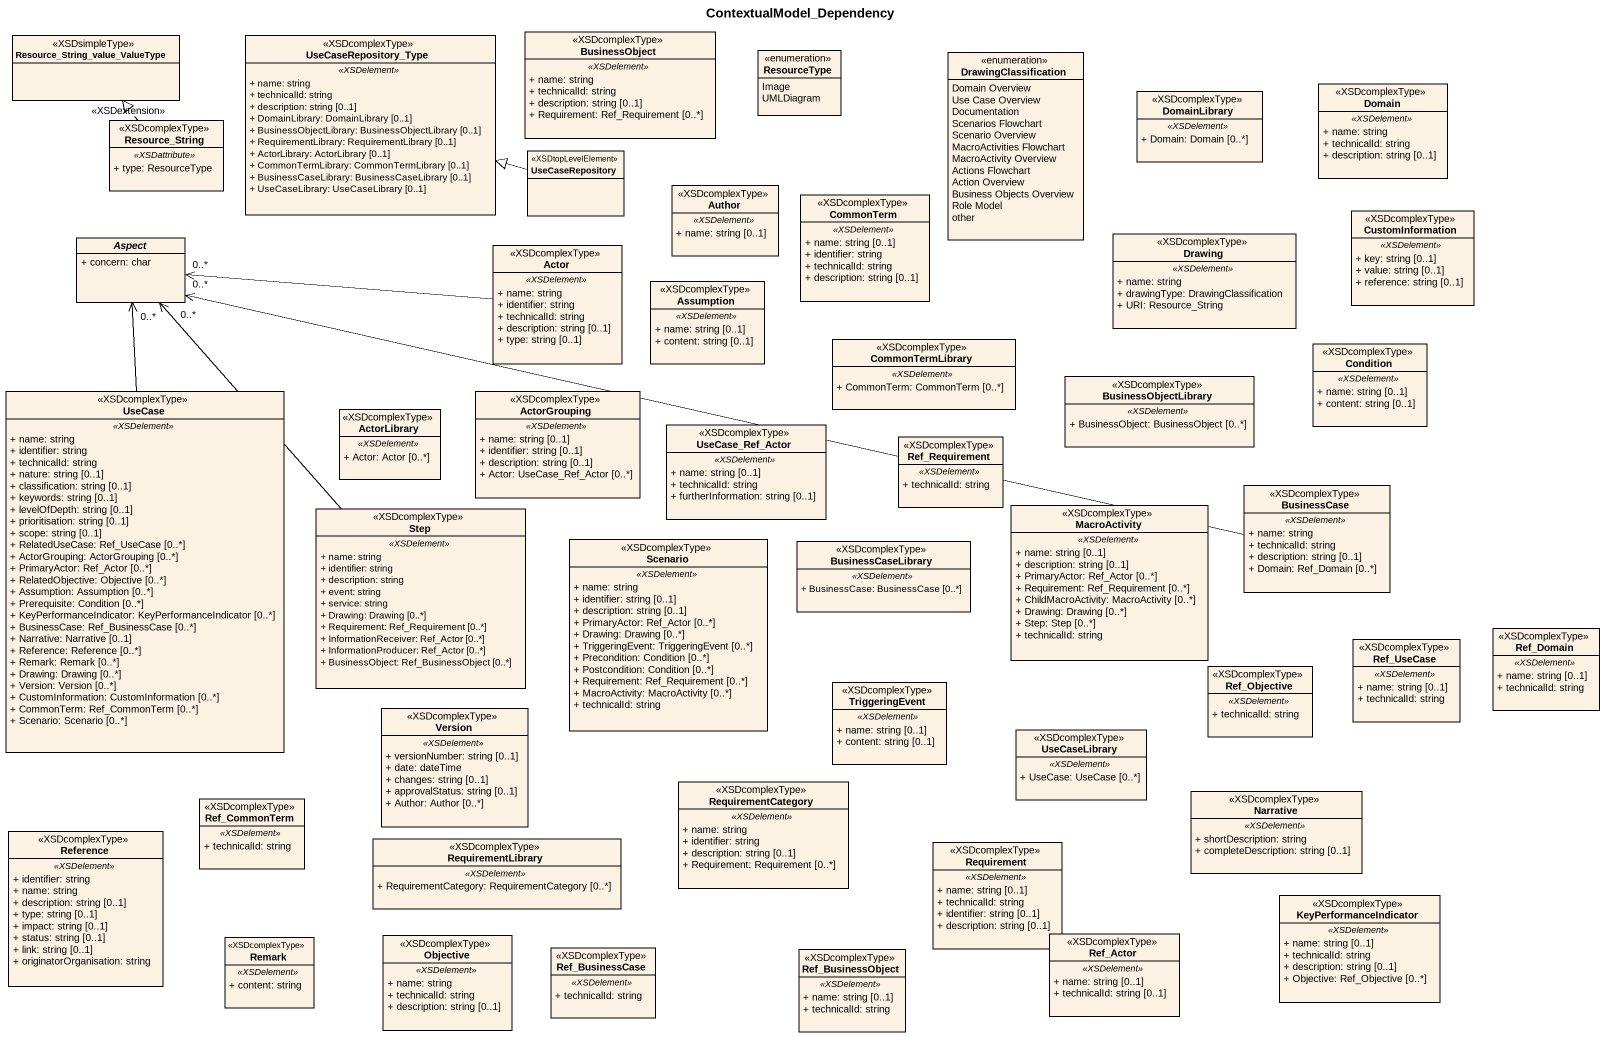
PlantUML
@startuml
title ContextualModel_Dependency
hide circle
hide empty members
skinparam classAttributeIconSize 0
class "Resource_String_value_ValueType" as Resource_String_value <<XSDsimpleType>>
class UseCaseRepository_Type <<XSDcomplexType>> {
  .. <<XSDelement>> ..
  + name: string
  + technicalId: string
  + description: string [0..1]
  + DomainLibrary: DomainLibrary [0..1]
  + BusinessObjectLibrary: BusinessObjectLibrary [0..1]
  + RequirementLibrary: RequirementLibrary [0..1]
  + ActorLibrary: ActorLibrary [0..1]
  + CommonTermLibrary: CommonTermLibrary [0..1]
  + BusinessCaseLibrary: BusinessCaseLibrary [0..1]
  + UseCaseLibrary: UseCaseLibrary [0..1]
}
class BusinessObject <<XSDcomplexType>> {
  .. <<XSDelement>> ..
  + name: string
  + technicalId: string
  + description: string [0..1]
  + Requirement: Ref_Requirement [0..*]
}
enum ResourceType {
  Image
  UMLDiagram
}
enum DrawingClassification {
  Domain Overview
  Use Case Overview
  Documentation
  Scenarios Flowchart
  Scenario Overview
  MacroActivities Flowchart
  MacroActivity Overview
  Actions Flowchart
  Action Overview
  Business Objects Overview
  Role Model
  other
}
class Resource_String <<XSDcomplexType>> {
  .. <<XSDattribute>> ..
  + type: ResourceType
}
class DomainLibrary <<XSDcomplexType>> {
  .. <<XSDelement>> ..
  + Domain: Domain [0..*]
}
class Domain <<XSDcomplexType>> {
  .. <<XSDelement>> ..
  + name: string
  + technicalId: string
  + description: string [0..1]
}
class UseCaseRepository <<XSDtopLevelElement>>
class Author <<XSDcomplexType>> {
  .. <<XSDelement>> ..
  + name: string [0..1]
}
class CommonTerm <<XSDcomplexType>> {
  .. <<XSDelement>> ..
  + name: string [0..1]
  + identifier: string
  + technicalId: string
  + description: string [0..1]
}
abstract class Aspect {
  + concern: char
}
class "Actor" as Actor_ <<XSDcomplexType>> {
  .. <<XSDelement>> ..
  + name: string
  + identifier: string
  + technicalId: string
  + description: string [0..1]
  + type: string [0..1]
}
class Drawing <<XSDcomplexType>> {
  .. <<XSDelement>> ..
  + name: string
  + drawingType: DrawingClassification
  + URI: Resource_String
}
class CustomInformation <<XSDcomplexType>> {
  .. <<XSDelement>> ..
  + key: string [0..1]
  + value: string [0..1]
  + reference: string [0..1]
}
class Assumption <<XSDcomplexType>> {
  .. <<XSDelement>> ..
  + name: string [0..1]
  + content: string [0..1]
}
class CommonTermLibrary <<XSDcomplexType>> {
  .. <<XSDelement>> ..
  + CommonTerm: CommonTerm [0..*]
}
class Condition <<XSDcomplexType>> {
  .. <<XSDelement>> ..
  + name: string [0..1]
  + content: string [0..1]
}
class "UseCase" as UseCase_ <<XSDcomplexType>> {
  .. <<XSDelement>> ..
  + name: string
  + identifier: string
  + technicalId: string
  + nature: string [0..1]
  + classification: string [0..1]
  + keywords: string [0..1]
  + levelOfDepth: string [0..1]
  + prioritisation: string [0..1]
  + scope: string [0..1]
  + RelatedUseCase: Ref_UseCase [0..*]
  + ActorGrouping: ActorGrouping [0..*]
  + PrimaryActor: Ref_Actor [0..*]
  + RelatedObjective: Objective [0..*]
  + Assumption: Assumption [0..*]
  + Prerequisite: Condition [0..*]
  + KeyPerformanceIndicator: KeyPerformanceIndicator [0..*]
  + BusinessCase: Ref_BusinessCase [0..*]
  + Narrative: Narrative [0..1]
  + Reference: Reference [0..*]
  + Remark: Remark [0..*]
  + Drawing: Drawing [0..*]
  + Version: Version [0..*]
  + CustomInformation: CustomInformation [0..*]
  + CommonTerm: Ref_CommonTerm [0..*]
  + Scenario: Scenario [0..*]
}
class ActorLibrary <<XSDcomplexType>> {
  .. <<XSDelement>> ..
  + Actor: Actor [0..*]
}
class ActorGrouping <<XSDcomplexType>> {
  .. <<XSDelement>> ..
  + name: string [0..1]
  + identifier: string [0..1]
  + description: string [0..1]
  + Actor: UseCase_Ref_Actor [0..*]
}
class BusinessObjectLibrary <<XSDcomplexType>> {
  .. <<XSDelement>> ..
  + BusinessObject: BusinessObject [0..*]
}
class UseCase_Ref_Actor <<XSDcomplexType>> {
  .. <<XSDelement>> ..
  + name: string [0..1]
  + technicalId: string
  + furtherInformation: string [0..1]
}
class Ref_Requirement <<XSDcomplexType>> {
  .. <<XSDelement>> ..
  + technicalId: string
}
class BusinessCase <<XSDcomplexType>> {
  .. <<XSDelement>> ..
  + name: string
  + technicalId: string
  + description: string [0..1]
  + Domain: Ref_Domain [0..*]
}
class Step <<XSDcomplexType>> {
  .. <<XSDelement>> ..
  + name: string
  + identifier: string
  + description: string
  + event: string
  + service: string
  + Drawing: Drawing [0..*]
  + Requirement: Ref_Requirement [0..*]
  + InformationReceiver: Ref_Actor [0..*]
  + InformationProducer: Ref_Actor [0..*]
  + BusinessObject: Ref_BusinessObject [0..*]
}
class Scenario <<XSDcomplexType>> {
  .. <<XSDelement>> ..
  + name: string
  + identifier: string [0..1]
  + description: string [0..1]
  + PrimaryActor: Ref_Actor [0..*]
  + Drawing: Drawing [0..*]
  + TriggeringEvent: TriggeringEvent [0..*]
  + Precondition: Condition [0..*]
  + Postcondition: Condition [0..*]
  + Requirement: Ref_Requirement [0..*]
  + MacroActivity: MacroActivity [0..*]
  + technicalId: string
}
class MacroActivity <<XSDcomplexType>> {
  .. <<XSDelement>> ..
  + name: string [0..1]
  + description: string [0..1]
  + PrimaryActor: Ref_Actor [0..*]
  + Requirement: Ref_Requirement [0..*]
  + ChildMacroActivity: MacroActivity [0..*]
  + Drawing: Drawing [0..*]
  + Step: Step [0..*]
  + technicalId: string
}
class BusinessCaseLibrary <<XSDcomplexType>> {
  .. <<XSDelement>> ..
  + BusinessCase: BusinessCase [0..*]
}
class Ref_UseCase <<XSDcomplexType>> {
  .. <<XSDelement>> ..
  + name: string [0..1]
  + technicalId: string
}
class Ref_Domain <<XSDcomplexType>> {
  .. <<XSDelement>> ..
  + name: string [0..1]
  + technicalId: string
}
class TriggeringEvent <<XSDcomplexType>> {
  .. <<XSDelement>> ..
  + name: string [0..1]
  + content: string [0..1]
}
class Ref_Objective <<XSDcomplexType>> {
  .. <<XSDelement>> ..
  + technicalId: string
}
class Version <<XSDcomplexType>> {
  .. <<XSDelement>> ..
  + versionNumber: string [0..1]
  + date: dateTime
  + changes: string [0..1]
  + approvalStatus: string [0..1]
  + Author: Author [0..*]
}
class UseCaseLibrary <<XSDcomplexType>> {
  .. <<XSDelement>> ..
  + UseCase: UseCase [0..*]
}
class RequirementCategory <<XSDcomplexType>> {
  .. <<XSDelement>> ..
  + name: string
  + identifier: string
  + description: string [0..1]
  + Requirement: Requirement [0..*]
}
class Narrative <<XSDcomplexType>> {
  .. <<XSDelement>> ..
  + shortDescription: string
  + completeDescription: string [0..1]
}
class Reference <<XSDcomplexType>> {
  .. <<XSDelement>> ..
  + identifier: string
  + name: string
  + description: string [0..1]
  + type: string [0..1]
  + impact: string [0..1]
  + status: string [0..1]
  + link: string [0..1]
  + originatorOrganisation: string
}
class Ref_CommonTerm <<XSDcomplexType>> {
  .. <<XSDelement>> ..
  + technicalId: string
}
class RequirementLibrary <<XSDcomplexType>> {
  .. <<XSDelement>> ..
  + RequirementCategory: RequirementCategory [0..*]
}
class Requirement <<XSDcomplexType>> {
  .. <<XSDelement>> ..
  + name: string [0..1]
  + technicalId: string
  + identifier: string [0..1]
  + description: string [0..1]
}
class KeyPerformanceIndicator <<XSDcomplexType>> {
  .. <<XSDelement>> ..
  + name: string [0..1]
  + technicalId: string
  + description: string [0..1]
  + Objective: Ref_Objective [0..*]
}
class Remark <<XSDcomplexType>> {
  .. <<XSDelement>> ..
  + content: string
}
class Objective <<XSDcomplexType>> {
  .. <<XSDelement>> ..
  + name: string
  + technicalId: string
  + description: string [0..1]
}
class Ref_BusinessCase <<XSDcomplexType>> {
  .. <<XSDelement>> ..
  + technicalId: string
}
class Ref_BusinessObject <<XSDcomplexType>> {
  .. <<XSDelement>> ..
  + name: string [0..1]
  + technicalId: string
}
class Ref_Actor <<XSDcomplexType>> {
  .. <<XSDelement>> ..
  + name: string [0..1]
  + technicalId: string [0..1]
}
Resource_String -up-|> Resource_String_value : <<XSDextension>>
UseCaseRepository -left-|> UseCaseRepository_Type
Actor_ -left-> "0..*" Aspect
UseCase_ -up-> "0..*" Aspect
BusinessCase -left-> "0..*" Aspect
Step -up-> "0..*" Aspect
@enduml
